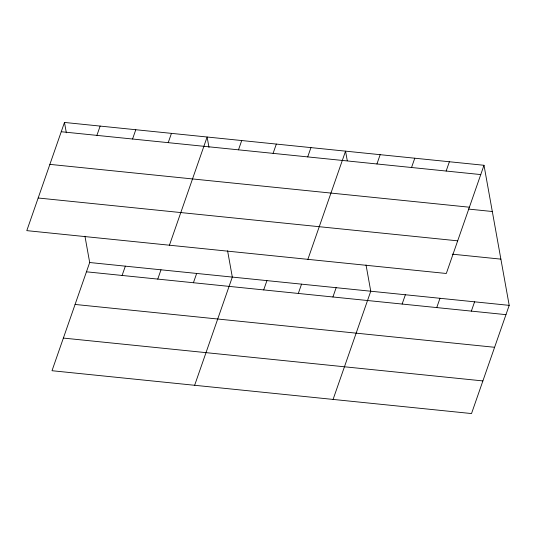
<?xml version="1.0" encoding="UTF-8"?>
<svg xmlns="http://www.w3.org/2000/svg" width="536" height="536" viewBox="0 0 536 536"><rect width="100%" height="100%" fill="white"/><g stroke="black" fill="none" stroke-linecap="round" stroke-linejoin="round"><path stroke-width="0.8" d="M64.481 122.443L26.8 230.641L446.314 273.481L483.995 165.282L64.481 122.443L66.343 132.801M96.902 135.374L100.138 126.081M132.56 139.018L135.796 129.725M84.949 236.215L89.686 262.519L52.005 370.718L471.519 413.558L509.2 305.359L483.995 165.282M168.217 142.656L171.453 133.364M122.108 275.45L125.344 266.164M169.436 245.207L207.117 137.008L208.98 147.367M157.765 279.095L161.001 269.802M238.487 149.832L241.723 140.539M193.422 282.733L196.658 273.447M273.099 153.37L276.335 144.077M194.642 385.284L232.316 277.085L227.586 250.788M307.711 156.901L310.947 147.608M263.692 289.909L266.928 280.623M307.878 259.344L345.553 151.145L347.274 160.706M298.304 293.447L301.54 284.154M376.929 163.969L380.165 154.683M332.916 296.978L336.152 287.691M411.541 167.507L414.777 158.214M333.084 399.421L370.758 291.222L366.028 264.925M446.153 171.038L449.382 161.751M402.134 304.046L405.37 294.76M436.746 307.584L439.982 298.291M471.352 311.115L474.588 301.828M61.245 131.735L480.759 174.575M49.875 164.371L469.395 207.211M468.417 209.067L492.316 211.506M38.163 197.998L457.684 240.838M452.263 254.171L500.885 259.136M89.686 262.519L509.2 305.359M86.45 271.812L505.964 314.652M75.08 304.448L494.601 347.288M63.369 338.075L482.889 380.922"/></g></svg>
